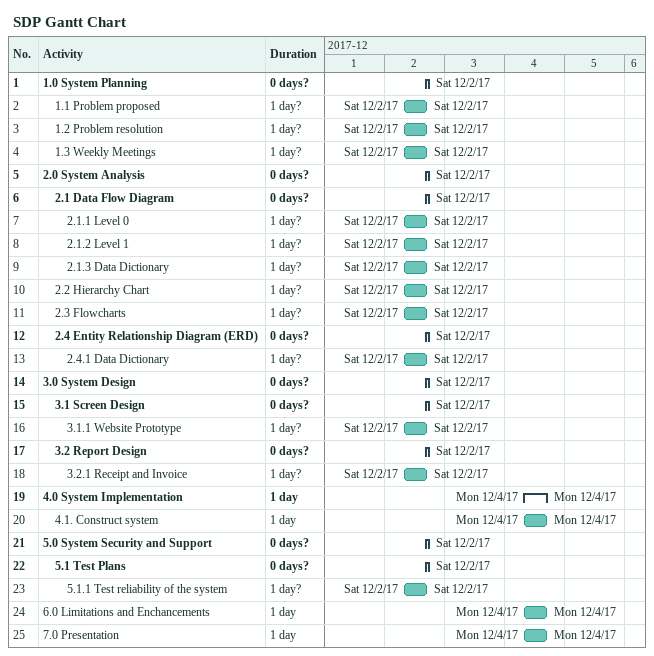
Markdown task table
SDP Gantt Chart

| ID | Level | Task | Duration | Start | Finish |
|---|---|---|---|---|---|
| 1 | 1 | **1.0 System Planning** | 0d? | 2017-12-02 | 2017-12-02 |
| 2 | 2 | 1.1 Problem proposed | 1d? | 2017-12-02 | 2017-12-02 |
| 3 | 2 | 1.2 Problem resolution | 1d? | 2017-12-02 | 2017-12-02 |
| 4 | 2 | 1.3 Weekly Meetings | 1d? | 2017-12-02 | 2017-12-02 |
| 5 | 1 | **2.0 System Analysis** | 0d? | 2017-12-02 | 2017-12-02 |
| 6 | 2 | **2.1 Data Flow Diagram** | 0d? | 2017-12-02 | 2017-12-02 |
| 7 | 3 | 2.1.1 Level 0 | 1d? | 2017-12-02 | 2017-12-02 |
| 8 | 3 | 2.1.2 Level 1 | 1d? | 2017-12-02 | 2017-12-02 |
| 9 | 3 | 2.1.3 Data Dictionary | 1d? | 2017-12-02 | 2017-12-02 |
| 10 | 2 | 2.2 Hierarchy Chart | 1d? | 2017-12-02 | 2017-12-02 |
| 11 | 2 | 2.3 Flowcharts | 1d? | 2017-12-02 | 2017-12-02 |
| 12 | 2 | **2.4 Entity Relationship Diagram (ERD)** | 0d? | 2017-12-02 | 2017-12-02 |
| 13 | 3 | 2.4.1 Data Dictionary | 1d? | 2017-12-02 | 2017-12-02 |
| 14 | 1 | **3.0 System Design** | 0d? | 2017-12-02 | 2017-12-02 |
| 15 | 2 | **3.1 Screen Design** | 0d? | 2017-12-02 | 2017-12-02 |
| 16 | 3 | 3.1.1 Website Prototype | 1d? | 2017-12-02 | 2017-12-02 |
| 17 | 2 | **3.2 Report Design** | 0d? | 2017-12-02 | 2017-12-02 |
| 18 | 3 | 3.2.1 Receipt and Invoice | 1d? | 2017-12-02 | 2017-12-02 |
| 19 | 1 | **4.0 System Implementation** | 1d | 2017-12-04 | 2017-12-04 |
| 20 | 2 | 4.1. Construct system | 1d | 2017-12-04 | 2017-12-04 |
| 21 | 1 | **5.0 System Security and Support** | 0d? | 2017-12-02 | 2017-12-02 |
| 22 | 2 | **5.1 Test Plans** | 0d? | 2017-12-02 | 2017-12-02 |
| 23 | 3 | 5.1.1 Test reliability of the system | 1d? | 2017-12-02 | 2017-12-02 |
| 24 | 1 | 6.0 Limitations and Enchancements | 1d | 2017-12-04 | 2017-12-04 |
| 25 | 1 | 7.0 Presentation | 1d | 2017-12-04 | 2017-12-04 |
